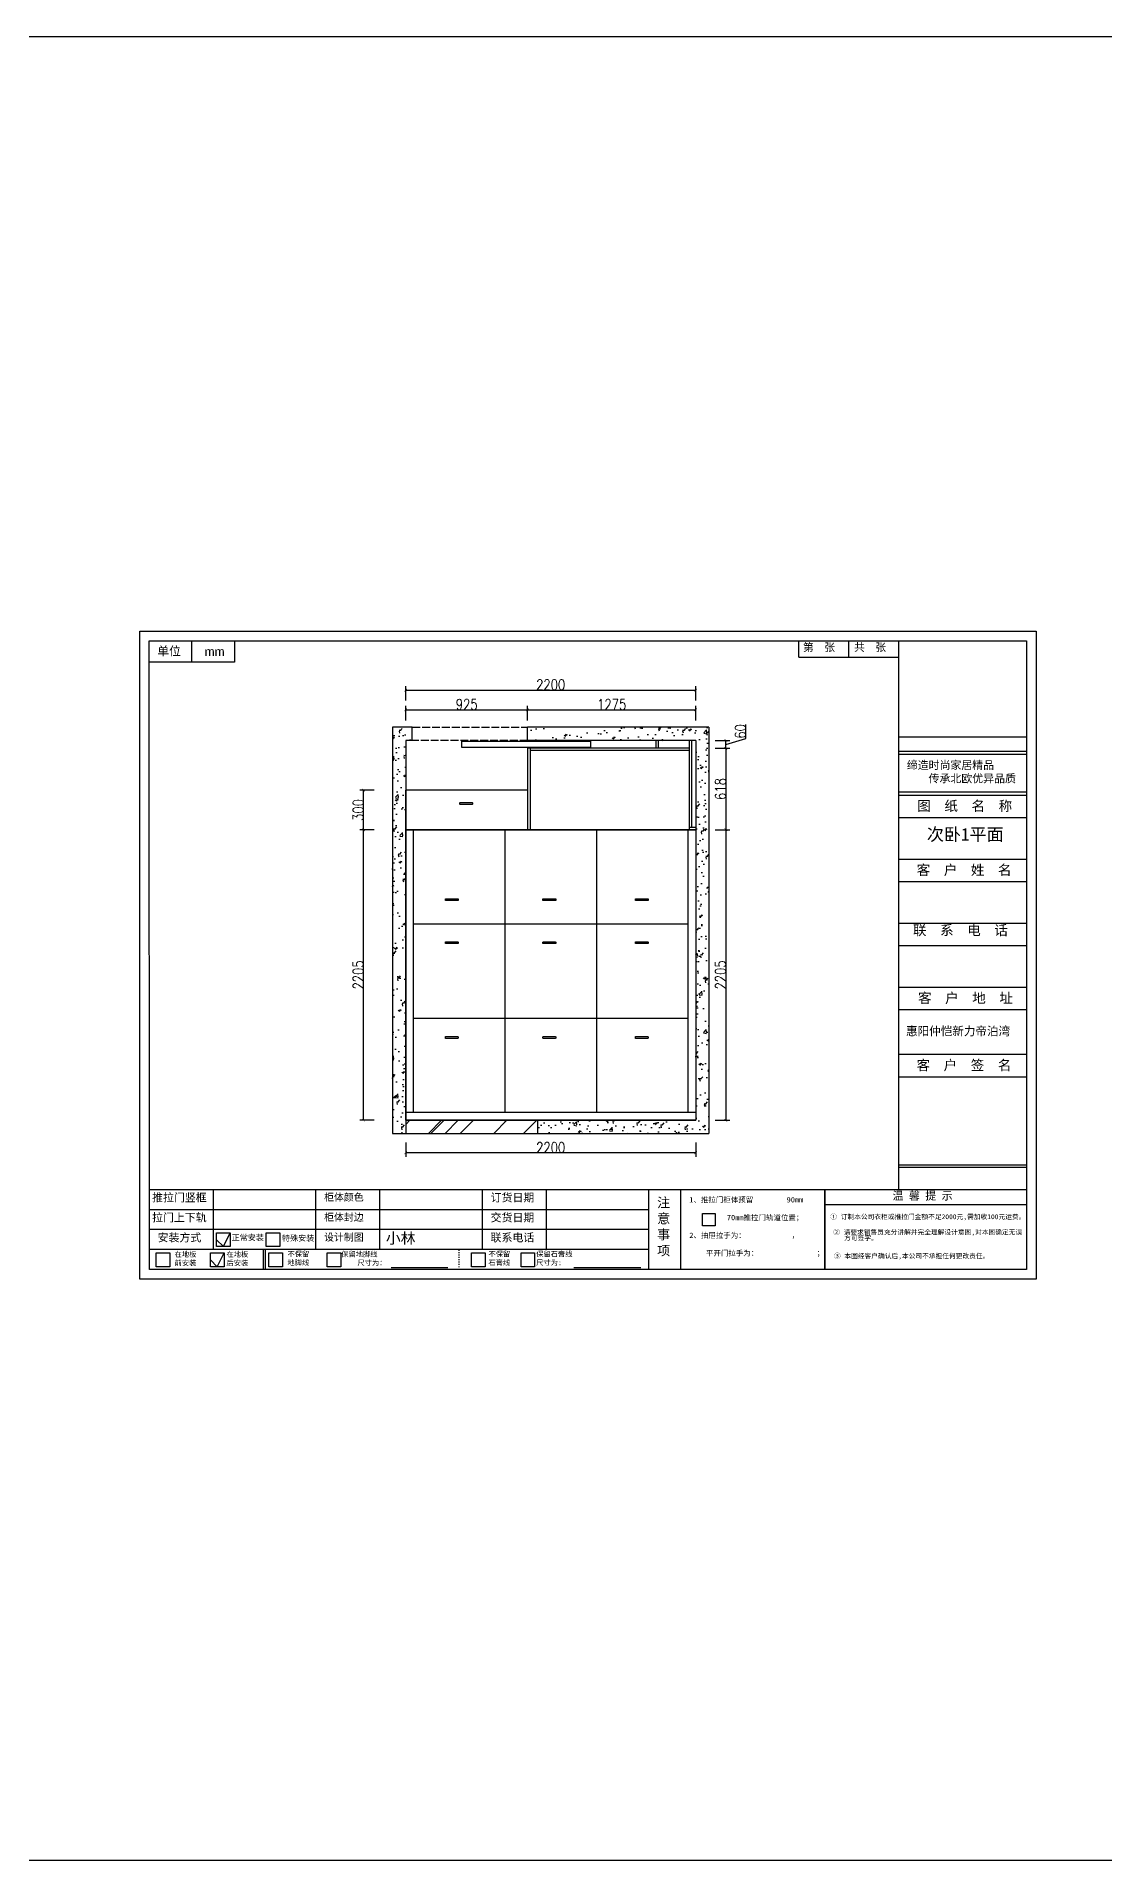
# Model space of a CAD drawing. Header units: millimetres. Extents: x 3255186 to 3429179, y -984851 to -941485.
# Drawn here: x 3282842 to 3290944, y -955326 to -941485 of the extents above; entities that cross this region are included whole.
import ezdxf

# ---------------------------------------------------------------- set-up
doc = ezdxf.new("R2010")
doc.units = ezdxf.units.MM
doc.header["$PDMODE"] = 35
doc.linetypes.add('ACAD_ISO02W100', pattern=[15, 12, -3])
doc.linetypes.add('ACAD_ISO03W100', pattern=[30, 12, -18])
doc.layers.add('块', color=7, linetype='Continuous', lineweight=30)
doc.styles.add('DIM_FONT', font='SIMPLEX.shx', dxfattribs={"width": 0.8})
doc.styles.add('ROMANS', font='romans')
doc.styles.get("Standard").update_dxf_attribs({"font": 'acaderef.shx', "bigfont": 'bigfont.shx'})
doc.styles.add('新宋体', font='', dxfattribs={"height": 80})
doc.styles.add('标注用字体', font='', dxfattribs={"height": 70})
doc.styles.get('新宋体').set_extended_font_data('NSimSun')
doc.styles.get('标注用字体').set_extended_font_data('FangSong_GB2312')
doc.dimstyles.new('ISO-25', dxfattribs={"dimtxt": 80, "dimasz": 20, "dimexe": 30, "dimexo": 80, "dimtad": 1, "dimdec": 0, "dimtxsty": 'DIM_FONT', "dimblk": 'ARCHTICK', "dimcen": 2.5, "dimadec": 0, "dimazin": 0, "dimtfac": 1, "dimtdec": 0, "dimtmove": 1, "dimatfit": 3, "dimfxl": 80, "dimfxlon": 1, "dimarcsym": 0})
pattern_1 = [(50, (25123.54, -35167.07), (182.184669, -15.9390855), [19.05, -209.55]), (355, (25123.54, -35167.07), (-35.242826, 191.056643), [15.24, -167.64]), (100.451, (25138.72, -35168.4), (146.942502, 175.116688), [16.19, -178.09]), (46.1842, (25123.54, -35116.27), (271.079041, -42.042328), [28.575, -314.325]), (96.6356, (25146.13, -35119.78), (237.404234, 247.425556), [24.285, -267.135]), (351.184, (25123.54, -35116.27), (237.404606, 247.425118), [22.86, -251.46]), (21, (25148.94, -35128.97), (151.61488, -102.2655185), [19.05, -209.55]), (326, (25148.94, -35128.97), (61.802028, 184.187966), [15.24, -167.64]), (71.4514, (25161.57, -35137.5), (213.416491, 81.922858), [16.19, -178.09]), (37.5, (25123.536, -35167.073), (3.0886033, 84.5550389), [0, -165.608, 0, -170.18, 0, -168.275]), (7.5, (25123.54, -35167.07), (66.8196625, 100.1805748), [0, -97.028, 0, -161.798, 0, -64.135]), (327.5, (25066.894, -35167.073), (135.5905952, -5.728744), [0, -63.5, 0, -198.12, 0, -262.89]), (317.5, (25041.49, -35167.07), (148.1291814, 25.426491), [0, -82.55, 0, -131.572, 0, -186.69])]

# ---------------------------------------------------------------- blocks, each defined once
blk = doc.blocks.new('_ArchTick')
at = {"color": 0, "linetype": 'ByBlock', "const_width": 0.15}
blk.add_lwpolyline([(-0.5, -0.5), (0.5, 0.5)], dxfattribs=at)
blk = doc.blocks.new('*D153')
at = {"color": 0, "lineweight": -2, "ltscale": 5}
for p, q in [((3288223, -946811), (3288223, -946706)), ((3287992, -946826), (3288102, -946826)), ((3288072, -946856), (3288223, -946811)), ((3288072, -946886), (3288072, -946826)), ((3287992, -946886), (3288102, -946886))]:
    blk.add_line(p, q, dxfattribs=at)
at = {"layer": 'Defpoints', "color": 0, "ltscale": 5}
for p in [(3287543, -946826), (3288072, -946826), (3287543, -946886)]:
    blk.add_point(p, dxfattribs=at)
at = {"color": 0, "lineweight": -2, "ltscale": 5, "xscale": 20, "yscale": 20, "zscale": 20}
for p, rotation in [((3288072, -946826), 90), ((3288072, -946886), 270)]:
    blk.add_blockref('_ArchTick', p, dxfattribs=dict(at, rotation=rotation))
at = {"color": 0, "ltscale": 5, "insert": (3288182, -946758), "char_height": 80, "attachment_point": 5, "rotation": 90, "style": 'DIM_FONT'}
blk.add_mtext('60', dxfattribs=at)
blk = doc.blocks.new('*D154')
at = {"color": 0, "lineweight": -2, "ltscale": 5}
for p, q in [((3287992, -946886), (3288102, -946886)), ((3288072, -946886), (3288072, -947504)), ((3287992, -947504), (3288102, -947504))]:
    blk.add_line(p, q, dxfattribs=at)
at = {"layer": 'Defpoints', "color": 0, "ltscale": 5}
for p in [(3287793, -946886), (3287843, -947504), (3288072, -947504)]:
    blk.add_point(p, dxfattribs=at)
at = {"color": 0, "lineweight": -2, "ltscale": 5, "xscale": 20, "yscale": 20, "zscale": 20}
for p, rotation in [((3288072, -946886), 90), ((3288072, -947504), 270)]:
    blk.add_blockref('_ArchTick', p, dxfattribs=dict(at, rotation=rotation))
at = {"color": 0, "ltscale": 5, "insert": (3288031, -947195), "char_height": 80, "attachment_point": 5, "rotation": 90, "style": 'DIM_FONT'}
blk.add_mtext('618', dxfattribs=at)
blk = doc.blocks.new('*D155')
at = {"color": 0, "lineweight": -2, "ltscale": 5}
for p, q in [((3285643, -946524), (3285643, -946414)), ((3285643, -946444), (3287843, -946444)), ((3287843, -946524), (3287843, -946414))]:
    blk.add_line(p, q, dxfattribs=at)
at = {"layer": 'Defpoints', "color": 0, "ltscale": 5}
for p in [(3287843, -946444), (3285643, -947504), (3287843, -947504)]:
    blk.add_point(p, dxfattribs=at)
at = {"color": 0, "lineweight": -2, "ltscale": 5, "xscale": 20, "yscale": 20, "zscale": 20, "rotation": 180}
blk.add_blockref('_ArchTick', (3285643, -946444), dxfattribs=at)
at = {"color": 0, "lineweight": -2, "ltscale": 5, "xscale": 20, "yscale": 20, "zscale": 20}
blk.add_blockref('_ArchTick', (3287843, -946444), dxfattribs=at)
at = {"color": 0, "ltscale": 5, "insert": (3286743, -946403), "char_height": 80, "attachment_point": 5, "style": 'DIM_FONT'}
blk.add_mtext('2200', dxfattribs=at)
blk = doc.blocks.new('*D156')
at = {"color": 0, "lineweight": -2, "ltscale": 5}
for p, q in [((3286568, -946674), (3286568, -946564)), ((3286568, -946594), (3287843, -946594)), ((3287843, -946674), (3287843, -946564))]:
    blk.add_line(p, q, dxfattribs=at)
at = {"layer": 'Defpoints', "color": 0, "ltscale": 5}
for p in [(3287843, -946594), (3286568, -947069), (3287843, -947069)]:
    blk.add_point(p, dxfattribs=at)
at = {"color": 0, "lineweight": -2, "ltscale": 5, "xscale": 20, "yscale": 20, "zscale": 20, "rotation": 180}
blk.add_blockref('_ArchTick', (3286568, -946594), dxfattribs=at)
at = {"color": 0, "lineweight": -2, "ltscale": 5, "xscale": 20, "yscale": 20, "zscale": 20}
blk.add_blockref('_ArchTick', (3287843, -946594), dxfattribs=at)
at = {"color": 0, "ltscale": 5, "insert": (3287206, -946553), "char_height": 80, "attachment_point": 5, "style": 'DIM_FONT'}
blk.add_mtext('1275', dxfattribs=at)
blk = doc.blocks.new('*D157')
at = {"color": 0, "lineweight": -2, "ltscale": 5}
for p, q in [((3285643, -946674), (3285643, -946564)), ((3285643, -946594), (3286568, -946594)), ((3286568, -946674), (3286568, -946564))]:
    blk.add_line(p, q, dxfattribs=at)
at = {"layer": 'Defpoints', "color": 0, "ltscale": 5}
for p in [(3286568, -946594), (3285643, -946931), (3286568, -946931)]:
    blk.add_point(p, dxfattribs=at)
at = {"color": 0, "lineweight": -2, "ltscale": 5, "xscale": 20, "yscale": 20, "zscale": 20, "rotation": 180}
blk.add_blockref('_ArchTick', (3285643, -946594), dxfattribs=at)
at = {"color": 0, "lineweight": -2, "ltscale": 5, "xscale": 20, "yscale": 20, "zscale": 20}
blk.add_blockref('_ArchTick', (3286568, -946594), dxfattribs=at)
at = {"color": 0, "ltscale": 5, "insert": (3286106, -946553), "char_height": 80, "attachment_point": 5, "style": 'DIM_FONT'}
blk.add_mtext('925', dxfattribs=at)
blk = doc.blocks.new('*D230')
at = {"color": 0, "lineweight": -2, "ltscale": 5}
for p, q in [((3287992, -947504), (3288102, -947504)), ((3288072, -947504), (3288072, -949709)), ((3287992, -949709), (3288102, -949709))]:
    blk.add_line(p, q, dxfattribs=at)
at = {"layer": 'Defpoints', "color": 0, "ltscale": 5}
for p in [(3287783, -947504), (3287843, -949709), (3288072, -949709)]:
    blk.add_point(p, dxfattribs=at)
at = {"color": 0, "lineweight": -2, "ltscale": 5, "xscale": 20, "yscale": 20, "zscale": 20}
for p, rotation in [((3288072, -947504), 90), ((3288072, -949709), 270)]:
    blk.add_blockref('_ArchTick', p, dxfattribs=dict(at, rotation=rotation))
at = {"color": 0, "ltscale": 5, "insert": (3288031, -948606), "char_height": 80, "attachment_point": 5, "rotation": 90, "style": 'DIM_FONT'}
blk.add_mtext('2205', dxfattribs=at)
blk = doc.blocks.new('*D231')
at = {"color": 0, "lineweight": -2, "ltscale": 5}
for p, q in [((3285643, -949876), (3285643, -949986)), ((3287843, -949876), (3287843, -949986)), ((3287843, -949956), (3285643, -949956))]:
    blk.add_line(p, q, dxfattribs=at)
at = {"layer": 'Defpoints', "color": 0, "ltscale": 5}
for p in [(3285643, -949649), (3287843, -949649), (3285643, -949956)]:
    blk.add_point(p, dxfattribs=at)
at = {"color": 0, "lineweight": -2, "ltscale": 5, "xscale": 20, "yscale": 20, "zscale": 20, "rotation": 180}
blk.add_blockref('_ArchTick', (3285643, -949956), dxfattribs=at)
at = {"color": 0, "lineweight": -2, "ltscale": 5, "xscale": 20, "yscale": 20, "zscale": 20}
blk.add_blockref('_ArchTick', (3287843, -949956), dxfattribs=at)
at = {"color": 0, "ltscale": 5, "insert": (3286743, -949915), "char_height": 80, "attachment_point": 5, "style": 'DIM_FONT'}
blk.add_mtext('2200', dxfattribs=at)
blk = doc.blocks.new('*D232')
at = {"color": 0, "lineweight": -2, "ltscale": 5}
for p, q in [((3285404, -947504), (3285294, -947504)), ((3285324, -949709), (3285324, -947504)), ((3285404, -949709), (3285294, -949709))]:
    blk.add_line(p, q, dxfattribs=at)
at = {"layer": 'Defpoints', "color": 0, "ltscale": 5}
for p in [(3285324, -947504), (3285643, -947504), (3285643, -949709)]:
    blk.add_point(p, dxfattribs=at)
at = {"color": 0, "lineweight": -2, "ltscale": 5, "xscale": 20, "yscale": 20, "zscale": 20}
for p, rotation in [((3285324, -947504), 90), ((3285324, -949709), 270)]:
    blk.add_blockref('_ArchTick', p, dxfattribs=dict(at, rotation=rotation))
at = {"color": 0, "ltscale": 5, "insert": (3285283, -948606), "char_height": 80, "attachment_point": 5, "rotation": 90, "style": 'DIM_FONT'}
blk.add_mtext('2205', dxfattribs=at)
blk = doc.blocks.new('*D233')
at = {"color": 0, "lineweight": -2, "ltscale": 5}
for p, q in [((3285404, -947204), (3285294, -947204)), ((3285324, -947504), (3285324, -947204)), ((3285404, -947504), (3285294, -947504))]:
    blk.add_line(p, q, dxfattribs=at)
at = {"layer": 'Defpoints', "color": 0, "ltscale": 5}
for p in [(3285324, -947204), (3285643, -947204), (3285643, -947504)]:
    blk.add_point(p, dxfattribs=at)
at = {"color": 0, "lineweight": -2, "ltscale": 5, "xscale": 20, "yscale": 20, "zscale": 20}
for p, rotation in [((3285324, -947204), 90), ((3285324, -947504), 270)]:
    blk.add_blockref('_ArchTick', p, dxfattribs=dict(at, rotation=rotation))
at = {"color": 0, "ltscale": 5, "insert": (3285283, -947354), "char_height": 80, "attachment_point": 5, "rotation": 90, "style": 'DIM_FONT'}
blk.add_mtext('300', dxfattribs=at)
blk = doc.blocks.new('M')
for p, q in [((7224, 24106), (7224, 32333)), ((7224, 32333), (18599, 32332)), ((7346, 24228), (7345, 32211)), ((7345, 32211), (18477, 32210)), ((7886, 31941), (7886, 32211)), ((8426, 32211), (8426, 31941)), ((15589, 32004), (15589, 32211)), ((16220, 32004), (16220, 32211)), ((16852, 32210), (16852, 25243)), ((18477, 32210), (18477, 24228)), ((18599, 32332), (18599, 24106)), ((15589, 32004), (16852, 32004)), ((8426, 31941), (7345, 31941)), ((16852, 30991), (18477, 30991)), ((16852, 30810), (18477, 30810)), ((16852, 30770), (18477, 30770)), ((16852, 30294), (18477, 30294)), ((16852, 30253), (18477, 30253)), ((16852, 29969), (18477, 29969)), ((16852, 29440), (18477, 29440)), ((16852, 29156), (18477, 29156)), ((16852, 28628), (18477, 28628)), ((16852, 28343), (18477, 28343)), ((16852, 27815), (18477, 27815)), ((16852, 27531), (18477, 27531)), ((16852, 26962), (18477, 26962)), ((16852, 26677), (18477, 26677)), ((16852, 25557), (18477, 25557)), ((16852, 25527), (18477, 25527)), ((18477, 25243), (7346, 25243)), ((8159, 24482), (8159, 25243)), ((9459, 24482), (9459, 25243)), ((10272, 24482), (10272, 25243)), ((11572, 24482), (11572, 25243)), ((12385, 24482), (12385, 25243)), ((13685, 24228), (13685, 25243)), ((14091, 24228), (14091, 25243)), ((15913, 25243), (15913, 24232)), ((15916, 25243), (15916, 24232)), ((18477, 25050), (15913, 25050)), ((13685, 24989), (7346, 24989)), ((13685, 24736), (7346, 24736)), ((13685, 24482), (7346, 24482)), ((8792, 24228), (8792, 24482)), ((8819, 24228), (8819, 24482)), ((18599, 24106), (7224, 24106)), ((18477, 24228), (7346, 24228)), ((10414, 24254), (11133, 24254)), ((12734, 24254), (13581, 24254))]:
    blk.add_line(p, q)
at = {"color": 0, "ltscale": 5}
for p, q in [((8199, 24608), (8286, 24520)), ((8286, 24520), (8372, 24696)), ((8121, 24354), (8207, 24266)), ((8207, 24266), (8294, 24442))]:
    blk.add_line(p, q, dxfattribs=at)
at = {"linetype": 'ACAD_ISO03W100'}
blk.add_line((11279, 24228), (11279, 24482), dxfattribs=at)
at = {"lineweight": 25}
for points in [[(7434, 24442), (7607, 24442), (7607, 24266), (7434, 24266)], [(8120, 24442), (8293, 24442), (8293, 24266), (8120, 24266)], [(8861, 24442), (9034, 24442), (9034, 24266), (8861, 24266)], [(9601, 24442), (9774, 24442), (9774, 24266), (9601, 24266)], [(11433, 24442), (11606, 24442), (11606, 24266), (11433, 24266)], [(12062, 24442), (12235, 24442), (12235, 24266), (12062, 24266)]]:
    blk.add_lwpolyline(points, close=True, dxfattribs=at)
at = {"layer": '块'}
blk.add_lwpolyline([(14364, 24939), (14524, 24939), (14524, 24783), (14364, 24783)], close=True, dxfattribs=at)
at = {"layer": '块', "lineweight": 25}
for points in [[(8199, 24696), (8372, 24696), (8372, 24520), (8199, 24520)], [(8828, 24696), (9001, 24696), (9001, 24520), (8828, 24520)]]:
    blk.add_lwpolyline(points, close=True, dxfattribs=at)
at = {"attachment_point": 1}
for s, insert, char_height, width in [('{\\fSimSun|b0|i0|c134|p54;第  张}', (15641, 32177), 99.06, 2286.9), ('{\\fSimSun|b0|i0|c134|p54;共  张}', (16289, 32178), 99.06, 2286.9), ('{\\fSimSun|b0|i0|c134|p2;缔造时尚家居精品\\P    传承北欧优异品质}', (16957, 30683), 101.58, 1676.49), ('{\\fSimSun|b0|i0|c134|p54;推拉门竖框}', (7380, 25194), 101.58, 748), ('{\\fSimSun|b0|i0|c134|p54;订货日期}', (11676, 25194), 101.58, 567.91), ('{\\fSimHei|b0|i0|c134|p2;注意事项}', (13789, 25141), 121.9, 119.08), ('{\\fSimSun|b0|i0|c134|p54;温 馨 提 示}', (16777, 25217), 101.58, 2345.16), ('{\\fSimSun|b0|i0|c134|p54;拉门上下轨}', (7380, 24940), 101.58, 748), ('{\\fSimSun|b0|i0|c134|p54;交货日期}', (11676, 24940), 101.58, 567.91), ('{\\fSimSun|b0|i0|c134|p54;安装方式}', (7450, 24686), 101.58, 567.91), ('{\\fSimSun|b0|i0|c134|p54;正常安装}', (8390, 24672), 73.14, 538.56), ('{\\fSimSun|b0|i0|c134|p54;特殊安装}', (9029, 24665), 73.14, 538.56), ('{\\fSimSun|b0|i0|c134|p54;联系电话}', (11676, 24686), 101.58, 567.91), ('{\\fSimSun|b0|i0|c134|p54;在地板\\P前安装}', (7666, 24456), 65.83, 645.46), ('{\\fSimSun|b0|i0|c134|p54;在地板\\P后安装}', (8324, 24456), 65.83, 645.46), ('{\\fSimSun|b0|i0|c134|p54;不保留\\P地脚线}', (9098, 24460), 65.83, 645.46), ('{\\fSimSun|b0|i0|c134|p54;保留地脚线\\P    尺寸为：}', (9780, 24458), 65.83, 801.54), ('{\\fSimSun|b0|i0|c134|p54;不保留\\P\\fSimSun|b0|i0|c134|p2;石膏线}', (11648, 24460), 65.83, 645.46), ('{\\fSimSun|b0|i0|c134|p54;保留\\fSimSun|b0|i0|c134|p2;石膏线\\P尺寸为:}', (12254, 24460), 65.83, 645.46)]:
    blk.add_mtext(s, dxfattribs=dict(at, insert=insert, char_height=char_height, width=width))
at = {"char_height": 109.1, "attachment_point": 5}
for s, insert in [('{\\fSimSun|b0|i0|c134|p54;单位}', (7596, 32074)), ('{\\fArial|b0|i0|c0|p32;mm}', (8174, 32074))]:
    blk.add_mtext(s, dxfattribs=dict(at, insert=insert))
at = {"attachment_point": 1}
for s, insert, char_height, width, style in [('图  纸  名  称', (17091, 30178), 126.2, 1414.86, '新宋体'), ('客  户  姓  名', (17083, 29365), 126.2, 1414.86, '新宋体'), ('联  系  电  话', (17036, 28600), 126.2, 1756.25, '新宋体'), ('客  户  地  址', (17100, 27740), 126.2, 1414.86, '新宋体'), ('客  户  签  名', (17081, 26887), 126.2, 1414.86, '新宋体'), ('柜体颜色  ', (9563, 25194), 92.1, 1815.91, '新宋体'), ('{\\fSimSun|b0|i0|c134|p2;1、推拉门柜体预留        90mm           \\P       \\P         70mm推拉门轨道位置；\\P\\P2、抽屉拉手为：\\L           \\l，\\P   \\P    平开门拉手为：\\L              \\l；\\P               }', (14197, 25149), 67.72, 4207.93, '标注用字体'), ('{\\fSimSun|b0|i0|c134|p54;柜体封边}', (9563, 24940), 92.1, 1815.91, '新宋体'), ('{\\fSimSun|b0|i0|c134|p54;设计制图}', (9563, 24686), 92.1, 1815.91, '新宋体')]:
    blk.add_mtext(s, dxfattribs=dict(at, insert=insert, char_height=char_height, width=width, style=style))
at = {"char_height": 101.55, "attachment_point": 1, "style": 'ROMANS'}
for s, insert in [('{\\fSimSun|b0|i0|c134|p2;\\H0.8x;     \\H0.75x;    ① 订制本公司衣柜或推拉门金额不足2000元,需加收100元运费。\\P        }', (15519, 24930)), ('{\\fSimSun|b0|i0|c134|p2;\\P\\H0.6x;        \u3000 ② 请要求销售员充分讲解并完全理解设计意图,对本图确定无误}', (15508, 24904)), ('{\\fSimSun|b0|i0|c134|p2;\\P\\H0.6x;\\P           方可签字。}', (15638, 24931)), ('{\\fSimSun|b0|i0|c134|p2;\\P\\H0.6x;           ③ 本图经客户确认后,本公司不承担任何更改责任。}', (15508, 24602))]:
    blk.add_mtext(s, dxfattribs=dict(at, insert=insert))

msp = doc.modelspace()

# ---------------------------------------------------------------- hatches: boundary and pattern name
at = {"ltscale": 5}
h = msp.add_hatch(dxfattribs=at)
h.set_pattern_fill('AR-CONC', color=252, style=0)
h.set_pattern_definition(pattern_1)
h.paths.add_polyline_path([(3285643.2, -946825.9), (3285693.2, -946825.9), (3285693.2, -946725.9), (3285543.2, -946725.9), (3285543.2, -949808.9), (3285643.2, -949808.9)])
h = msp.add_hatch(dxfattribs=at)
h.set_pattern_fill('AR-CONC', color=252, style=0)
h.set_pattern_definition(pattern_1)
h.paths.add_polyline_path([(3287843.2, -946825.9), (3287843.2, -949708.9), (3286643.2, -949708.9), (3286643.2, -949808.9), (3287943.2, -949808.9), (3287943.2, -946725.9), (3286568.2, -946725.9), (3286568.2, -946825.9)])
h = msp.add_hatch(dxfattribs=at)
h.set_pattern_fill('AR-RROOF', color=4, scale=10, angle=45, style=0)
h.set_pattern_definition([(45, (25123.54, -35167.07), (215.526147, 574.736392), [3810, -508, 1270, -254]), (45, (25272.6, -34838.4), (-418.479935, 59.26969), [762, -83.82, 1524, -190.5]), (45, (25060.67, -34924.6), (813.6112046, 1054.282069), [2032, -355.6, 1016, -254])])
h.paths.add_polyline_path([(3286643.2, -949708.9), (3285643.2, -949708.9), (3285643.2, -949808.9), (3286643.2, -949808.9)])

# ---------------------------------------------------------------- linework, layer by layer
for p, q in [((3285693.2, -946725.9), (3285543.2, -946725.9)), ((3285543.2, -946725.9), (3285543.2, -949808.9)), ((3285693.2, -946825.9), (3285693.2, -946725.9)), ((3287943.2, -946725.9), (3286568.2, -946725.9)), ((3286568.2, -946825.9), (3286568.2, -946725.9)), ((3287943.2, -946725.9), (3287943.2, -949808.9)), ((3285693.2, -946825.9), (3285643.2, -946825.9)), ((3285643.2, -946825.9), (3285643.2, -949808.9)), ((3287843.2, -946825.9), (3286568.2, -946825.9)), ((3287543.2, -946885.9), (3287543.2, -946825.9)), ((3287561.2, -946885.9), (3287561.2, -946825.9)), ((3287793.2, -946825.9), (3287793.2, -947503.9)), ((3287811.2, -946825.9), (3287811.2, -947485.9)), ((3287843.2, -946825.9), (3287843.2, -949708.9)), ((3287793.2, -946885.9), (3286568.2, -946885.9)), ((3286568.2, -946885.9), (3286568.2, -947503.9)), ((3286586.2, -946885.9), (3286586.2, -947503.9)), ((3287793.2, -946903.9), (3286586.2, -946903.9)), ((3286568.2, -947203.9), (3285643.2, -947203.9)), ((3285643.2, -949708.9), (3285643.2, -947203.9)), ((3286568.2, -947203.9), (3285643.2, -947203.9)), ((3286568.2, -947203.9), (3286568.2, -947503.9)), ((3287843.2, -947503.9), (3285643.2, -947503.9)), ((3285643.2, -947503.9), (3287843.2, -947503.9)), ((3285703.2, -949648.9), (3285703.2, -947503.9)), ((3286396.5, -949648.9), (3286396.5, -947503.9)), ((3287089.8, -947503.9), (3287089.8, -949648.9)), ((3287783.2, -947503.9), (3287783.2, -949648.9)), ((3287843.2, -947485.9), (3287793.2, -947485.9)), ((3287843.2, -947503.9), (3287843.2, -949708.9)), ((3285703.2, -948218.9), (3287783.2, -948218.9)), ((3285703.2, -948933.9), (3287783.2, -948933.9)), ((3287843.2, -949648.9), (3285643.2, -949648.9)), ((3285643.2, -949708.9), (3287843.2, -949708.9)), ((3287843.2, -949708.9), (3285643.2, -949708.9)), ((3286643.2, -949708.9), (3286643.2, -949808.9)), ((3285543.2, -949808.9), (3287943.2, -949808.9))]:
    msp.add_line(p, q, dxfattribs=at)
at = {"color": 252, "linetype": 'ACAD_ISO02W100', "ltscale": 5}
for p, q in [((3285693.2, -946725.9), (3286568.2, -946725.9)), ((3286568.2, -946825.9), (3285693.2, -946825.9))]:
    msp.add_line(p, q, dxfattribs=at)
at = {"color": 6, "ltscale": 5}
msp.add_lwpolyline([(3255352.8, -941484.6), (3429179.2, -941484.6), (3429179.2, -955325.7), (3255352.8, -955325.7)], close=True, dxfattribs=at)
at = {"color": 4, "ltscale": 5}
msp.add_lwpolyline([(3286070, -946830.9), (3287045, -946830.9), (3287045, -946880.9), (3286070, -946880.9)], close=True, dxfattribs=at)
for points in [[(3286148.1, -947311.2), (3286055.1, -947311.2, -0.4142136), (3286053.1, -947309.2), (3286053.1, -947300.3, -0.4142136), (3286055.1, -947298.4), (3286148.1, -947298.4, -0.4142136), (3286150.1, -947300.3), (3286150.1, -947309.2, -0.4142136)], [(3286038.9, -948040.8), (3285945.8, -948040.8, -0.4142136), (3285943.9, -948038.9), (3285943.9, -948030, -0.4142136), (3285945.8, -948028), (3286038.9, -948028, -0.4142136), (3286040.8, -948030), (3286040.8, -948038.9, -0.4142136)], [(3286779.2, -948040.8), (3286686.2, -948040.8, -0.4142136), (3286684.2, -948038.9), (3286684.2, -948030, -0.4142136), (3286686.2, -948028), (3286779.2, -948028, -0.4142136), (3286781.2, -948030), (3286781.2, -948038.9, -0.4142136)], [(3287480.2, -948040.8), (3287387.1, -948040.8, -0.4142136), (3287385.2, -948038.9), (3287385.2, -948030, -0.4142136), (3287387.1, -948028), (3287480.2, -948028, -0.4142136), (3287482.1, -948030), (3287482.1, -948038.9, -0.4142136)], [(3286038.9, -948368.1), (3285945.8, -948368.1, -0.4142136), (3285943.9, -948366.2), (3285943.9, -948357.3, -0.4142136), (3285945.8, -948355.3), (3286038.9, -948355.3, -0.4142136), (3286040.8, -948357.3), (3286040.8, -948366.2, -0.4142136)], [(3286779.2, -948368.1), (3286686.2, -948368.1, -0.4142136), (3286684.2, -948366.2), (3286684.2, -948357.3, -0.4142136), (3286686.2, -948355.3), (3286779.2, -948355.3, -0.4142136), (3286781.2, -948357.3), (3286781.2, -948366.2, -0.4142136)], [(3287480.2, -948368.1), (3287387.1, -948368.1, -0.4142136), (3287385.2, -948366.2), (3287385.2, -948357.3, -0.4142136), (3287387.1, -948355.3), (3287480.2, -948355.3, -0.4142136), (3287482.1, -948357.3), (3287482.1, -948366.2, -0.4142136)], [(3286038.9, -949086.8), (3285945.8, -949086.8, -0.4142136), (3285943.9, -949084.9), (3285943.9, -949076, -0.4142136), (3285945.8, -949074), (3286038.9, -949074, -0.4142136), (3286040.8, -949076), (3286040.8, -949084.9, -0.4142136)], [(3286779.2, -949086.8), (3286686.2, -949086.8, -0.4142136), (3286684.2, -949084.9), (3286684.2, -949076, -0.4142136), (3286686.2, -949074), (3286779.2, -949074, -0.4142136), (3286781.2, -949076), (3286781.2, -949084.9, -0.4142136)], [(3287480.2, -949086.8), (3287387.1, -949086.8, -0.4142136), (3287385.2, -949084.9), (3287385.2, -949076, -0.4142136), (3287387.1, -949074), (3287480.2, -949074, -0.4142136), (3287482.1, -949076), (3287482.1, -949084.9, -0.4142136)]]:
    msp.add_lwpolyline(points, format="xyb", close=True)

# ---------------------------------------------------------------- block references
at = {"xscale": 0.5977939967415296, "yscale": 0.597793996828841, "zscale": 0.5977939968}
msp.add_blockref('M', (3279307.5, -965325.5), dxfattribs=at)

# ---------------------------------------------------------------- texts
at = {"lineweight": 13, "insert": (3289596.6, -947491.4), "char_height": 94.99, "width": 1927.582, "attachment_point": 1, "style": '新宋体'}
msp.add_mtext('次卧1平面', dxfattribs=at)
at = {"attachment_point": 1}
for s, insert, char_height, width in [('{\\fSimSun|b0|i0|c134|p2;惠阳仲恺新力帝泊湾}', (3289438.4, -949000.1), 64.378, 1371.889), ('{\\fSimSun|b0|i0|c134|p2;小林}', (3285493, -950562.5), 82.082, 1143.24)]:
    msp.add_mtext(s, dxfattribs=dict(at, insert=insert, char_height=char_height, width=width))

# ---------------------------------------------------------------- dimensions: what is measured, and where the dimension line sits
at = {"ltscale": 5}
for base, p1, p2, picture, middle in [((3287843.2, -946444.1), (3285643.2, -947503.9), (3287843.2, -947503.9), '*D155', (3286743.2, -946403.4)), ((3286568.2, -946593.8), (3285643.2, -946931), (3286568.2, -946931), '*D157', (3286105.7, -946553.2)), ((3287843.2, -946593.8), (3286568.2, -947068.9), (3287843.2, -947068.9), '*D156', (3287205.7, -946553.2)), ((3285643.2, -949955.6), (3287843.2, -949648.9), (3285643.2, -949648.9), '*D231', (3286743.2, -949914.9))]:
    dim = msp.add_linear_dim(base=base, p1=p1, p2=p2, dimstyle='ISO-25', dxfattribs=at)
    dim.commit()
    dim.dimension.update_dxf_attribs({"geometry": picture, "text_midpoint": middle})
for base, p1, p2, picture, middle in [((3288072.1, -946825.9), (3287543.2, -946885.9), (3287543.2, -946825.9), '*D153', (3288182.4, -946809.9)), ((3288072.1, -947503.9), (3287793.2, -946885.9), (3287843.2, -947503.9), '*D154', (3288031.5, -947194.9)), ((3285324.1, -947203.9), (3285643.2, -947503.9), (3285643.2, -947203.9), '*D233', (3285283.5, -947353.9)), ((3285324.1, -947503.9), (3285643.2, -949708.9), (3285643.2, -947503.9), '*D232', (3285283.5, -948606.4)), ((3288072.1, -949708.9), (3287783.2, -947503.9), (3287843.2, -949708.9), '*D230', (3288031.5, -948606.4))]:
    dim = msp.add_linear_dim(base=base, p1=p1, p2=p2, angle=90, dimstyle='ISO-25', dxfattribs=at)
    dim.commit()
    dim.dimension.update_dxf_attribs({"geometry": picture, "text_midpoint": middle})

doc.saveas('drawing.dxf')
